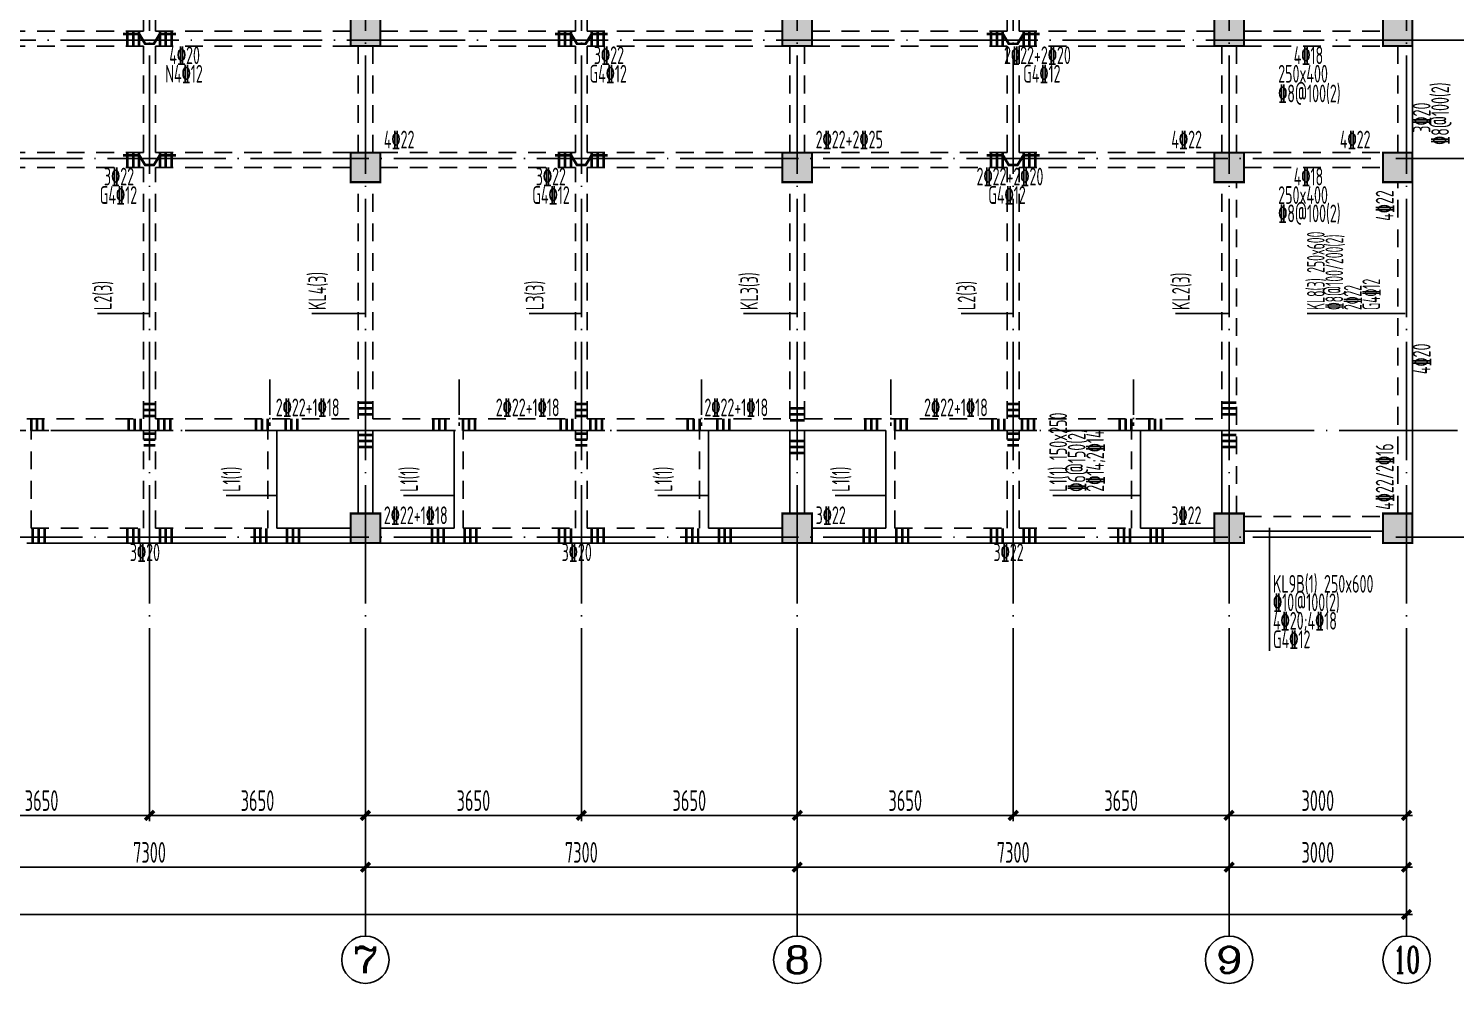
# Model space of a CAD drawing. Extents: x -472319 to -112444, y -516749 to -5704.
# Drawn here: x -172644 to -148522, y -193210 to -177071 of the extents above; entities that cross this region are included whole.
import ezdxf
from ezdxf.enums import TextEntityAlignment as Align

# ---------------------------------------------------------------- set-up
doc = ezdxf.new("R2010")
doc.units = 0
doc.header["$LTSCALE"] = 100
doc.header["$MEASUREMENT"] = 0
for name, pattern in [('3', [5, 3, -2]), ('CENTER', [2, 1.25, -0.25, 0.25, -0.25]), ('DOTE', [2.42, 2, -0.2, 0.02, -0.2])]:
    doc.linetypes.add(name, pattern=pattern)
for name, color, linetype in [('1301', 24, 'Continuous'), ('AXIS', 3, 'Continuous'), ('AXIS_TEXT', 7, 'Continuous'), ('DOTE', 1, 'CENTER'), ('S_BEAM', 4, 'Continuous'), ('S_BEAMDASH', 134, '3'), ('S_BEAMDIMLOCAL', 7, 'Continuous'), ('S_BEAMDIMLOCALVER', 7, 'Continuous'), ('S_BEAMDIMMASS', 2, 'Continuous'), ('S_BEAMDIMMASSVER', 2, 'Continuous'), ('S_CL', 2, 'Continuous'), ('S_SUBBEAMHOOP', 1, 'Continuous')]:
    doc.layers.add(name, color=color, linetype=linetype)
doc.styles.add('_TCH_AXIS', font='COMPLEX', dxfattribs={"bigfont": 'GBCBIG'})
doc.styles.add('COMPLEX', font='COMPLEX')
doc.styles.add('HZ', font='tssdeng.shx', dxfattribs={"width": 0.6, "height": 350, "bigfont": 'a.shx'})
doc.styles.get("Standard").update_dxf_attribs({"font": 'tssdeng.shx', "width": 0.6, "bigfont": 'a.shx'})
doc.dimstyles.new('DIMN', dxfattribs={"dimtxt": 350, "dimasz": 150, "dimexe": 100, "dimexo": 100, "dimgap": 75, "dimtad": 1, "dimdec": 0, "dimzin": 0, "dimdsep": 46, "dimtxsty": 'HZ', "dimblk": 'ARCHTICK', "dimcen": 0.09, "dimdle": 100, "dimclrd": 3, "dimclre": 3, "dimclrt": 7, "dimazin": 2, "dimtfac": 1, "dimtdec": 0, "dimtmove": 2, "dimatfit": 3, "dimldrblk": 'ARCHTICK', "dimfxl": 1, "dimtolj": 1, "dimtzin": 0, "dimarcsym": 0})

# ---------------------------------------------------------------- blocks, each defined once
blk = doc.blocks.new('_ArchTick')
at = {"color": 0, "linetype": 'ByBlock', "const_width": 0.4}
blk.add_lwpolyline([(-0.5, -0.5), (0.5, 0.5)], dxfattribs=at)
blk = doc.blocks.new('*D1585')
at = {"layer": 'AXIS', "color": 3, "lineweight": -2, "transparency": 16777216}
for p, q in [((-174249, -190097), (-174249, -191345)), ((-166949, -190097), (-166949, -191345)), ((-174349, -191245), (-166849, -191245))]:
    blk.add_line(p, q, dxfattribs=at)
at = {"layer": 'Defpoints', "color": 0, "transparency": 16777216}
for p in [(-174249, -189997), (-166949, -189997), (-166949, -191245)]:
    blk.add_point(p, dxfattribs=at)
at = {"layer": 'AXIS', "color": 3, "lineweight": -2, "transparency": 16777216, "xscale": 150, "yscale": 150, "zscale": 150, "rotation": 180}
blk.add_blockref('_ArchTick', (-174249, -191245), dxfattribs=at)
at = {"layer": 'AXIS', "color": 3, "lineweight": -2, "transparency": 16777216, "xscale": 150, "yscale": 150, "zscale": 150}
blk.add_blockref('_ArchTick', (-166949, -191245), dxfattribs=at)
at = {"layer": 'AXIS', "color": 7, "transparency": 16777216, "insert": (-170599, -190995), "char_height": 350, "attachment_point": 5, "style": 'HZ'}
blk.add_mtext('\\A1;7300', dxfattribs=at)
blk = doc.blocks.new('*D1586')
at = {"layer": 'AXIS', "color": 3, "lineweight": -2, "transparency": 16777216}
for p, q in [((-166949, -190097), (-166949, -191345)), ((-159649, -190097), (-159649, -191345)), ((-167049, -191245), (-159549, -191245))]:
    blk.add_line(p, q, dxfattribs=at)
at = {"layer": 'Defpoints', "color": 0, "transparency": 16777216}
for p in [(-166949, -189997), (-159649, -189997), (-159649, -191245)]:
    blk.add_point(p, dxfattribs=at)
at = {"layer": 'AXIS', "color": 3, "lineweight": -2, "transparency": 16777216, "xscale": 150, "yscale": 150, "zscale": 150, "rotation": 180}
blk.add_blockref('_ArchTick', (-166949, -191245), dxfattribs=at)
at = {"layer": 'AXIS', "color": 3, "lineweight": -2, "transparency": 16777216, "xscale": 150, "yscale": 150, "zscale": 150}
blk.add_blockref('_ArchTick', (-159649, -191245), dxfattribs=at)
at = {"layer": 'AXIS', "color": 7, "transparency": 16777216, "insert": (-163299, -190995), "char_height": 350, "attachment_point": 5, "style": 'HZ'}
blk.add_mtext('\\A1;7300', dxfattribs=at)
blk = doc.blocks.new('*D1587')
at = {"layer": 'AXIS', "color": 3, "lineweight": -2, "transparency": 16777216}
for p, q in [((-159649, -190097), (-159649, -191345)), ((-152349, -190097), (-152349, -191345)), ((-159749, -191245), (-152249, -191245))]:
    blk.add_line(p, q, dxfattribs=at)
at = {"layer": 'Defpoints', "color": 0, "transparency": 16777216}
for p in [(-159649, -189997), (-152349, -189997), (-152349, -191245)]:
    blk.add_point(p, dxfattribs=at)
at = {"layer": 'AXIS', "color": 3, "lineweight": -2, "transparency": 16777216, "xscale": 150, "yscale": 150, "zscale": 150, "rotation": 180}
blk.add_blockref('_ArchTick', (-159649, -191245), dxfattribs=at)
at = {"layer": 'AXIS', "color": 3, "lineweight": -2, "transparency": 16777216, "xscale": 150, "yscale": 150, "zscale": 150}
blk.add_blockref('_ArchTick', (-152349, -191245), dxfattribs=at)
at = {"layer": 'AXIS', "color": 7, "transparency": 16777216, "insert": (-155999, -190995), "char_height": 350, "attachment_point": 5, "style": 'HZ'}
blk.add_mtext('\\A1;7300', dxfattribs=at)
blk = doc.blocks.new('*D1588')
at = {"layer": 'AXIS', "color": 3, "lineweight": -2, "transparency": 16777216}
for p, q in [((-152349, -190097), (-152349, -191345)), ((-149349, -190097), (-149349, -191345)), ((-152449, -191245), (-149249, -191245))]:
    blk.add_line(p, q, dxfattribs=at)
at = {"layer": 'Defpoints', "color": 0, "transparency": 16777216}
for p in [(-152349, -189997), (-149349, -189997), (-149349, -191245)]:
    blk.add_point(p, dxfattribs=at)
at = {"layer": 'AXIS', "color": 3, "lineweight": -2, "transparency": 16777216, "xscale": 150, "yscale": 150, "zscale": 150, "rotation": 180}
blk.add_blockref('_ArchTick', (-152349, -191245), dxfattribs=at)
at = {"layer": 'AXIS', "color": 3, "lineweight": -2, "transparency": 16777216, "xscale": 150, "yscale": 150, "zscale": 150}
blk.add_blockref('_ArchTick', (-149349, -191245), dxfattribs=at)
at = {"layer": 'AXIS', "color": 7, "transparency": 16777216, "insert": (-150849, -190995), "char_height": 350, "attachment_point": 5, "style": 'HZ'}
blk.add_mtext('\\A1;3000', dxfattribs=at)
blk = doc.blocks.new('*D1589')
at = {"layer": 'AXIS', "color": 3, "lineweight": -2, "transparency": 16777216}
for p, q in [((-209149, -190097), (-209149, -192145)), ((-149349, -190097), (-149349, -192145)), ((-209249, -192045), (-149249, -192045))]:
    blk.add_line(p, q, dxfattribs=at)
at = {"layer": 'Defpoints', "color": 0, "transparency": 16777216}
for p in [(-209149, -189997), (-149349, -189997), (-149349, -192045)]:
    blk.add_point(p, dxfattribs=at)
at = {"layer": 'AXIS', "color": 3, "lineweight": -2, "transparency": 16777216, "xscale": 150, "yscale": 150, "zscale": 150, "rotation": 180}
blk.add_blockref('_ArchTick', (-209149, -192045), dxfattribs=at)
at = {"layer": 'AXIS', "color": 3, "lineweight": -2, "transparency": 16777216, "xscale": 150, "yscale": 150, "zscale": 150}
blk.add_blockref('_ArchTick', (-149349, -192045), dxfattribs=at)
at = {"layer": 'AXIS', "color": 7, "transparency": 16777216, "insert": (-179249, -191795), "char_height": 350, "attachment_point": 5, "style": 'HZ'}
blk.add_mtext('\\A1;59800', dxfattribs=at)
blk = doc.blocks.new('_AXISO')
blk.add_circle((0, 0), 0.5)
at = {"layer": 'AXIS_TEXT', "style": 'COMPLEX', "width": 1.041667}
blk.add_attdef('A', text='', height=0.56, dxfattribs=at).set_placement((-0.25, -0.28), (0.25, -0.28), align=Align.FIT)
blk = doc.blocks.new('*D1752')
at = {"layer": '1301', "color": 3, "lineweight": -2, "transparency": 16777216}
for p, q in [((-149349, -188787), (-149349, -190469)), ((-152349, -188887), (-152349, -190469)), ((-152449, -190369), (-149249, -190369))]:
    blk.add_line(p, q, dxfattribs=at)
at = {"layer": 'Defpoints', "color": 0, "transparency": 16777216}
for p in [(-152349, -188787), (-149349, -188687), (-149349, -190369)]:
    blk.add_point(p, dxfattribs=at)
at = {"layer": '1301', "color": 3, "lineweight": -2, "transparency": 16777216, "xscale": 150, "yscale": 150, "zscale": 150, "rotation": 180}
blk.add_blockref('_ArchTick', (-152349, -190369), dxfattribs=at)
at = {"layer": '1301', "color": 3, "lineweight": -2, "transparency": 16777216, "xscale": 150, "yscale": 150, "zscale": 150}
blk.add_blockref('_ArchTick', (-149349, -190369), dxfattribs=at)
at = {"layer": '1301', "color": 7, "transparency": 16777216, "insert": (-150849, -190119), "char_height": 350, "attachment_point": 5, "style": 'HZ'}
blk.add_mtext('\\A1;3000', dxfattribs=at)
blk = doc.blocks.new('*D1760')
at = {"layer": '1301', "color": 3, "lineweight": -2, "transparency": 16777216}
for p, q in [((-170599, -188787), (-170599, -190469)), ((-166949, -188787), (-166949, -190469)), ((-166849, -190369), (-170699, -190369))]:
    blk.add_line(p, q, dxfattribs=at)
at = {"layer": 'Defpoints', "color": 0, "transparency": 16777216}
for p in [(-170599, -188687), (-166949, -188687), (-170599, -190369)]:
    blk.add_point(p, dxfattribs=at)
at = {"layer": '1301', "color": 3, "lineweight": -2, "transparency": 16777216, "xscale": 150, "yscale": 150, "zscale": 150, "rotation": 180}
blk.add_blockref('_ArchTick', (-170599, -190369), dxfattribs=at)
at = {"layer": '1301', "color": 3, "lineweight": -2, "transparency": 16777216, "xscale": 150, "yscale": 150, "zscale": 150}
blk.add_blockref('_ArchTick', (-166949, -190369), dxfattribs=at)
at = {"layer": '1301', "color": 7, "transparency": 16777216, "insert": (-168774, -190119), "char_height": 350, "attachment_point": 5, "style": 'HZ'}
blk.add_mtext('\\A1;3650', dxfattribs=at)
blk = doc.blocks.new('*D1761')
at = {"layer": '1301', "color": 3, "lineweight": -2, "transparency": 16777216}
for p, q in [((-174249, -188787), (-174249, -190469)), ((-170599, -188787), (-170599, -190469)), ((-174349, -190369), (-170499, -190369))]:
    blk.add_line(p, q, dxfattribs=at)
at = {"layer": 'Defpoints', "color": 0, "transparency": 16777216}
for p in [(-174249, -188687), (-170599, -188687), (-170599, -190369)]:
    blk.add_point(p, dxfattribs=at)
at = {"layer": '1301', "color": 3, "lineweight": -2, "transparency": 16777216, "xscale": 150, "yscale": 150, "zscale": 150, "rotation": 180}
blk.add_blockref('_ArchTick', (-174249, -190369), dxfattribs=at)
at = {"layer": '1301', "color": 3, "lineweight": -2, "transparency": 16777216, "xscale": 150, "yscale": 150, "zscale": 150}
blk.add_blockref('_ArchTick', (-170599, -190369), dxfattribs=at)
at = {"layer": '1301', "color": 7, "transparency": 16777216, "insert": (-172424, -190119), "char_height": 350, "attachment_point": 5, "style": 'HZ'}
blk.add_mtext('\\A1;3650', dxfattribs=at)
blk = doc.blocks.new('*D1762')
at = {"layer": '1301', "color": 3, "lineweight": -2, "transparency": 16777216}
for p, q in [((-163299, -188787), (-163299, -190469)), ((-159649, -188787), (-159649, -190469)), ((-159549, -190369), (-163399, -190369))]:
    blk.add_line(p, q, dxfattribs=at)
at = {"layer": 'Defpoints', "color": 0, "transparency": 16777216}
for p in [(-163299, -188687), (-159649, -188687), (-163299, -190369)]:
    blk.add_point(p, dxfattribs=at)
at = {"layer": '1301', "color": 3, "lineweight": -2, "transparency": 16777216, "xscale": 150, "yscale": 150, "zscale": 150, "rotation": 180}
blk.add_blockref('_ArchTick', (-163299, -190369), dxfattribs=at)
at = {"layer": '1301', "color": 3, "lineweight": -2, "transparency": 16777216, "xscale": 150, "yscale": 150, "zscale": 150}
blk.add_blockref('_ArchTick', (-159649, -190369), dxfattribs=at)
at = {"layer": '1301', "color": 7, "transparency": 16777216, "insert": (-161474, -190119), "char_height": 350, "attachment_point": 5, "style": 'HZ'}
blk.add_mtext('\\A1;3650', dxfattribs=at)
blk = doc.blocks.new('*D1763')
at = {"layer": '1301', "color": 3, "lineweight": -2, "transparency": 16777216}
for p, q in [((-166949, -188787), (-166949, -190469)), ((-163299, -188787), (-163299, -190469)), ((-167049, -190369), (-163199, -190369))]:
    blk.add_line(p, q, dxfattribs=at)
at = {"layer": 'Defpoints', "color": 0, "transparency": 16777216}
for p in [(-166949, -188687), (-163299, -188687), (-163299, -190369)]:
    blk.add_point(p, dxfattribs=at)
at = {"layer": '1301', "color": 3, "lineweight": -2, "transparency": 16777216, "xscale": 150, "yscale": 150, "zscale": 150, "rotation": 180}
blk.add_blockref('_ArchTick', (-166949, -190369), dxfattribs=at)
at = {"layer": '1301', "color": 3, "lineweight": -2, "transparency": 16777216, "xscale": 150, "yscale": 150, "zscale": 150}
blk.add_blockref('_ArchTick', (-163299, -190369), dxfattribs=at)
at = {"layer": '1301', "color": 7, "transparency": 16777216, "insert": (-165124, -190119), "char_height": 350, "attachment_point": 5, "style": 'HZ'}
blk.add_mtext('\\A1;3650', dxfattribs=at)
blk = doc.blocks.new('*D1764')
at = {"layer": '1301', "color": 3, "lineweight": -2, "transparency": 16777216}
for p, q in [((-155999, -188787), (-155999, -190469)), ((-152349, -188787), (-152349, -190469)), ((-152249, -190369), (-156099, -190369))]:
    blk.add_line(p, q, dxfattribs=at)
at = {"layer": 'Defpoints', "color": 0, "transparency": 16777216}
for p in [(-155999, -188687), (-152349, -188687), (-155999, -190369)]:
    blk.add_point(p, dxfattribs=at)
at = {"layer": '1301', "color": 3, "lineweight": -2, "transparency": 16777216, "xscale": 150, "yscale": 150, "zscale": 150, "rotation": 180}
blk.add_blockref('_ArchTick', (-155999, -190369), dxfattribs=at)
at = {"layer": '1301', "color": 3, "lineweight": -2, "transparency": 16777216, "xscale": 150, "yscale": 150, "zscale": 150}
blk.add_blockref('_ArchTick', (-152349, -190369), dxfattribs=at)
at = {"layer": '1301', "color": 7, "transparency": 16777216, "insert": (-154174, -190119), "char_height": 350, "attachment_point": 5, "style": 'HZ'}
blk.add_mtext('\\A1;3650', dxfattribs=at)
blk = doc.blocks.new('*D1765')
at = {"layer": '1301', "color": 3, "lineweight": -2, "transparency": 16777216}
for p, q in [((-159649, -188787), (-159649, -190469)), ((-155999, -188787), (-155999, -190469)), ((-159749, -190369), (-155899, -190369))]:
    blk.add_line(p, q, dxfattribs=at)
at = {"layer": 'Defpoints', "color": 0, "transparency": 16777216}
for p in [(-159649, -188687), (-155999, -188687), (-155999, -190369)]:
    blk.add_point(p, dxfattribs=at)
at = {"layer": '1301', "color": 3, "lineweight": -2, "transparency": 16777216, "xscale": 150, "yscale": 150, "zscale": 150, "rotation": 180}
blk.add_blockref('_ArchTick', (-159649, -190369), dxfattribs=at)
at = {"layer": '1301', "color": 3, "lineweight": -2, "transparency": 16777216, "xscale": 150, "yscale": 150, "zscale": 150}
blk.add_blockref('_ArchTick', (-155999, -190369), dxfattribs=at)
at = {"layer": '1301', "color": 7, "transparency": 16777216, "insert": (-157824, -190119), "char_height": 350, "attachment_point": 5, "style": 'HZ'}
blk.add_mtext('\\A1;3650', dxfattribs=at)

msp = doc.modelspace()

# ---------------------------------------------------------------- hatches: boundary and pattern name
at = {"layer": 'S_CL'}
h = msp.add_hatch(dxfattribs=at)
h.set_pattern_fill('ANSI31', color=256)
h.set_pattern_definition([(45, (207120.73915, 355910.10947), (-0.088388347648, 0.088388347648), [])])
h.paths.add_polyline_path([(-149249.329, -171266.889), (-149249.329, -170766.889), (-149749.329, -170766.889), (-149749.329, -171266.889)])
h.paths.add_polyline_path([(-149249.329, -177366.89), (-149249.329, -176866.89), (-149749.329, -176866.89), (-149749.329, -177366.89)])
h.paths.add_polyline_path([(-149249.329, -179666.89), (-149249.329, -179166.89), (-149749.329, -179166.89), (-149749.329, -179666.89)])
h.paths.add_polyline_path([(-149249.329, -185766.89), (-149249.329, -185266.89), (-149749.329, -185266.89), (-149749.329, -185766.89)])
h.paths.add_polyline_path([(-152099.329, -171266.889), (-152099.329, -170766.889), (-152599.329, -170766.889), (-152599.329, -171266.889)])
h.paths.add_polyline_path([(-152099.329, -177366.89), (-152099.329, -176866.89), (-152599.329, -176866.89), (-152599.329, -177366.89)])
h.paths.add_polyline_path([(-152099.329, -179666.89), (-152099.329, -179166.89), (-152599.329, -179166.89), (-152599.329, -179666.89)])
h.paths.add_polyline_path([(-152099.329, -185766.89), (-152099.329, -185266.89), (-152599.329, -185266.89), (-152599.329, -185766.89)])
h.paths.add_polyline_path([(-159399.329, -171266.889), (-159399.329, -170766.889), (-159899.329, -170766.889), (-159899.329, -171266.889)])
h.paths.add_polyline_path([(-159399.329, -177366.89), (-159399.329, -176866.89), (-159899.329, -176866.89), (-159899.329, -177366.89)])
h.paths.add_polyline_path([(-159399.329, -179666.89), (-159399.329, -179166.89), (-159899.329, -179166.89), (-159899.329, -179666.89)])
h.paths.add_polyline_path([(-159399.329, -185766.89), (-159399.329, -185266.89), (-159899.329, -185266.89), (-159899.329, -185766.89)])
h.paths.add_polyline_path([(-166699.329, -171266.889), (-166699.329, -170766.889), (-167199.329, -170766.889), (-167199.329, -171266.889)])
h.paths.add_polyline_path([(-166699.329, -177366.89), (-166699.329, -176866.89), (-167199.329, -176866.89), (-167199.329, -177366.89)])
h.paths.add_polyline_path([(-166699.329, -179666.89), (-166699.329, -179166.89), (-167199.329, -179166.89), (-167199.329, -179666.89)])
h.paths.add_polyline_path([(-166699.329, -185766.89), (-166699.329, -185266.89), (-167199.329, -185266.89), (-167199.329, -185766.89)])
h.paths.add_polyline_path([(-173999.329, -171266.889), (-173999.329, -170766.889), (-174499.329, -170766.889), (-174499.329, -171266.889)])
h.paths.add_polyline_path([(-173999.329, -177366.89), (-173999.329, -176866.89), (-174499.329, -176866.89), (-174499.329, -177366.89)])
h.paths.add_polyline_path([(-173999.329, -179666.89), (-173999.329, -179166.89), (-174499.329, -179166.89), (-174499.329, -179666.89)])
h.paths.add_polyline_path([(-173999.329, -185766.89), (-173999.329, -185166.89), (-174499.329, -185166.89), (-174499.329, -185766.89)])
h.paths.add_polyline_path([(-176999.329, -171266.889), (-176999.329, -170766.889), (-177499.329, -170766.889), (-177499.329, -171266.889)])
h.paths.add_polyline_path([(-176999.329, -177366.89), (-176999.329, -176866.89), (-177499.329, -176866.89), (-177499.329, -177366.89)])
h.paths.add_polyline_path([(-183999.331, -171366.889), (-183999.331, -170766.889), (-184499.331, -170766.889), (-184499.331, -171366.889)])
h.paths.add_polyline_path([(-183999.331, -177366.89), (-183999.331, -176866.89), (-184499.331, -176866.89), (-184499.331, -177366.89)])
h.paths.add_polyline_path([(-183999.331, -179666.89), (-183999.331, -179166.89), (-184499.331, -179166.89), (-184499.331, -179666.89)])
h.paths.add_polyline_path([(-183999.331, -185766.89), (-183999.331, -185166.89), (-184499.331, -185166.89), (-184499.331, -185766.89)])
h.paths.add_polyline_path([(-191299.331, -171266.889), (-191299.331, -170766.889), (-191799.331, -170766.889), (-191799.331, -171266.889)])
h.paths.add_polyline_path([(-191299.331, -177366.89), (-191299.331, -176866.89), (-191799.331, -176866.89), (-191799.331, -177366.89)])
h.paths.add_polyline_path([(-191299.331, -179666.89), (-191299.331, -179166.89), (-191799.331, -179166.89), (-191799.331, -179666.89)])
h.paths.add_polyline_path([(-191299.331, -185766.89), (-191299.331, -185266.89), (-191799.331, -185266.89), (-191799.331, -185766.89)])
h.paths.add_polyline_path([(-198599.331, -171266.889), (-198599.331, -170766.889), (-199099.331, -170766.889), (-199099.331, -171266.889)])
h.paths.add_polyline_path([(-198599.331, -177366.89), (-198599.331, -176866.89), (-199099.331, -176866.89), (-199099.331, -177366.89)])
h.paths.add_polyline_path([(-198599.331, -179666.89), (-198599.331, -179166.89), (-199099.331, -179166.89), (-199099.331, -179666.89)])
h.paths.add_polyline_path([(-198599.331, -185766.89), (-198599.331, -185266.89), (-199099.331, -185266.89), (-199099.331, -185766.89)])
h.paths.add_polyline_path([(-205899.331, -171266.889), (-205899.331, -170766.889), (-206399.331, -170766.889), (-206399.331, -171266.889)])
h.paths.add_polyline_path([(-205899.331, -177366.89), (-205899.331, -176866.89), (-206399.331, -176866.89), (-206399.331, -177366.89)])
h.paths.add_polyline_path([(-205899.331, -179666.89), (-205899.331, -179166.89), (-206399.331, -179166.89), (-206399.331, -179666.89)])
h.paths.add_polyline_path([(-205899.331, -185766.89), (-205899.331, -185266.89), (-206399.331, -185266.89), (-206399.331, -185766.89)])
h.paths.add_polyline_path([(-208749.331, -171266.889), (-208749.331, -170766.889), (-209249.331, -170766.889), (-209249.331, -171266.889)])
h.paths.add_polyline_path([(-208749.331, -177366.89), (-208749.331, -176866.89), (-209249.331, -176866.89), (-209249.331, -177366.89)])
h.paths.add_polyline_path([(-208749.331, -179666.89), (-208749.331, -179166.89), (-209249.331, -179166.89), (-209249.331, -179666.89)])
h.paths.add_polyline_path([(-208749.331, -185766.89), (-208749.331, -185266.89), (-209249.331, -185266.89), (-209249.331, -185766.89)])

# ---------------------------------------------------------------- linework, layer by layer
at = {"layer": 'AXIS'}
for p, q in [((-166949.329, -189997.282), (-166949.329, -192409.578)), ((-159649.329, -189997.282), (-159649.329, -192409.578)), ((-152349.329, -189997.282), (-152349.329, -192409.578)), ((-149349.329, -189997.282), (-149349.329, -192409.578))]:
    msp.add_line(p, q, dxfattribs=at)
at = {"layer": 'DOTE', "linetype": 'DOTE', "ltscale": 10}
for p, q in [((-170599.329, -167847.242), (-170599.329, -189997.282)), ((-166949.329, -167847.242), (-166949.329, -189997.282)), ((-163299.329, -167847.242), (-163299.329, -189997.282)), ((-159649.329, -167847.242), (-159649.329, -189997.282)), ((-155999.329, -167847.242), (-155999.329, -189997.282)), ((-152349.329, -167847.242), (-152349.329, -189997.282)), ((-149349.329, -167847.242), (-149349.329, -189997.282)), ((-210823.148, -177266.89), (-147530.518, -177266.89)), ((-147530.518, -179266.89), (-210823.148, -179266.89)), ((-206149.329, -183866.892), (-147041.501, -183866.892)), ((-147530.518, -185666.89), (-210823.148, -185666.89))]:
    msp.add_line(p, q, dxfattribs=at)
at = {"layer": 'DOTE', "linetype": 'DOTE', "ltscale": 3}
for p, q in [((-168566.828, -183000.195), (-168566.828, -183784.39)), ((-165366.832, -183000.195), (-165366.832, -183784.39)), ((-161266.828, -183000.195), (-161266.828, -183784.39)), ((-158066.832, -183000.195), (-158066.832, -183784.39)), ((-153966.828, -183000.195), (-153966.828, -183784.39))]:
    msp.add_line(p, q, dxfattribs=at)
at = {"layer": 'S_BEAM'}
for p, q in [((-149249.329, -179166.89), (-149249.329, -177366.89)), ((-149249.329, -185266.89), (-149249.329, -179666.89)), ((-168449.329, -183866.891), (-167074.329, -183866.891)), ((-168449.329, -185516.89), (-168449.329, -183866.891)), ((-167074.329, -185266.89), (-167074.329, -183866.891)), ((-166824.329, -185266.89), (-166824.329, -183866.891)), ((-166824.329, -183866.891), (-165449.329, -183866.891)), ((-165449.329, -185516.89), (-165449.329, -183866.891)), ((-161149.329, -183866.891), (-159774.329, -183866.891)), ((-161149.329, -185516.89), (-161149.329, -183866.891)), ((-159774.329, -185266.89), (-159774.329, -183866.891)), ((-159524.329, -185266.89), (-159524.329, -183866.891)), ((-159524.329, -183866.891), (-158149.329, -183866.891)), ((-158149.329, -185516.89), (-158149.329, -183866.891)), ((-153849.329, -183866.891), (-152474.329, -183866.891)), ((-153849.329, -185516.89), (-153849.329, -183866.891)), ((-152474.329, -185266.89), (-152474.329, -183866.891)), ((-168449.329, -185516.89), (-167199.329, -185516.89)), ((-166699.329, -185516.89), (-165449.329, -185516.89)), ((-161149.329, -185516.89), (-159899.329, -185516.89)), ((-159399.329, -185516.89), (-158149.329, -185516.89)), ((-153849.329, -185516.89), (-152599.329, -185516.89)), ((-152099.329, -185566.89), (-149749.329, -185566.89)), ((-172674.329, -185766.89), (-170599.329, -185766.89)), ((-170599.329, -185766.89), (-168524.329, -185766.89)), ((-168524.329, -185766.89), (-167199.329, -185766.89)), ((-166699.329, -185766.89), (-165374.329, -185766.89)), ((-165374.329, -185766.89), (-163299.329, -185766.89)), ((-163299.329, -185766.89), (-161224.329, -185766.89)), ((-161224.329, -185766.89), (-159899.329, -185766.89)), ((-159399.329, -185766.89), (-158074.329, -185766.89)), ((-158074.329, -185766.89), (-155999.329, -185766.89)), ((-155999.329, -185766.89), (-153924.329, -185766.89)), ((-153924.329, -185766.89), (-152599.329, -185766.89))]:
    msp.add_line(p, q, dxfattribs=at)
at = {"layer": 'S_BEAMDASH'}
for p, q in [((-170699.329, -177116.89), (-170699.329, -172867.389)), ((-170499.329, -177116.89), (-170499.329, -172867.389)), ((-163399.329, -177116.89), (-163399.329, -172867.389)), ((-163199.329, -177116.89), (-163199.329, -172867.389)), ((-156099.329, -177116.89), (-156099.329, -172867.389)), ((-155899.329, -177116.89), (-155899.329, -172867.389)), ((-173999.329, -177116.89), (-170699.329, -177116.89)), ((-170499.329, -177116.89), (-167199.329, -177116.89)), ((-166699.329, -177116.89), (-163399.329, -177116.89)), ((-163199.329, -177116.89), (-159899.329, -177116.89)), ((-159399.329, -177116.89), (-156099.329, -177116.89)), ((-155899.329, -177116.89), (-152599.329, -177116.89)), ((-152099.329, -177116.89), (-149749.329, -177116.89)), ((-173999.329, -177366.89), (-170699.329, -177366.89)), ((-170699.329, -179166.89), (-170699.329, -177366.89)), ((-170499.329, -179166.89), (-170499.329, -177366.89)), ((-170499.329, -177366.89), (-167199.329, -177366.89)), ((-167074.329, -179166.89), (-167074.329, -177366.89)), ((-166824.329, -179166.89), (-166824.329, -177366.89)), ((-166699.329, -177366.89), (-163399.329, -177366.89)), ((-163399.329, -179166.89), (-163399.329, -177366.89)), ((-163199.329, -179166.89), (-163199.329, -177366.89)), ((-163199.329, -177366.89), (-159899.329, -177366.89)), ((-159774.329, -179166.89), (-159774.329, -177366.89)), ((-159524.329, -179166.89), (-159524.329, -177366.89)), ((-159399.329, -177366.89), (-156099.329, -177366.89)), ((-156099.329, -179166.89), (-156099.329, -177366.89)), ((-155899.329, -179166.89), (-155899.329, -177366.89)), ((-155899.329, -177366.89), (-152599.329, -177366.89)), ((-152474.329, -179166.89), (-152474.329, -177366.89)), ((-152224.329, -179166.89), (-152224.329, -177366.89)), ((-152099.329, -177366.89), (-149749.329, -177366.89)), ((-149499.329, -179166.89), (-149499.329, -177366.89)), ((-173999.329, -179166.89), (-170699.329, -179166.89)), ((-170499.329, -179166.89), (-167199.329, -179166.89)), ((-166699.329, -179166.89), (-163399.329, -179166.89)), ((-163199.329, -179166.89), (-159899.329, -179166.89)), ((-159399.329, -179166.89), (-156099.329, -179166.89)), ((-155899.329, -179166.89), (-152599.329, -179166.89)), ((-152099.329, -179166.89), (-149749.329, -179166.89)), ((-173999.329, -179416.89), (-170699.329, -179416.89)), ((-170699.329, -183666.891), (-170699.329, -179416.89)), ((-170499.329, -179416.89), (-167199.329, -179416.89)), ((-170499.329, -183666.891), (-170499.329, -179416.89)), ((-166699.329, -179416.89), (-163399.329, -179416.89)), ((-163399.329, -183666.891), (-163399.329, -179416.89)), ((-163199.329, -179416.89), (-159899.329, -179416.89)), ((-163199.329, -183666.891), (-163199.329, -179416.89)), ((-159399.329, -179416.89), (-156099.329, -179416.89)), ((-156099.329, -183666.891), (-156099.329, -179416.89)), ((-155899.329, -179416.89), (-152599.329, -179416.89)), ((-155899.329, -183666.891), (-155899.329, -179416.89)), ((-152099.329, -179416.89), (-149749.329, -179416.89)), ((-167074.329, -183666.891), (-167074.329, -179666.89)), ((-166824.329, -183666.891), (-166824.329, -179666.89)), ((-159774.329, -183666.891), (-159774.329, -179666.89)), ((-159524.329, -183666.891), (-159524.329, -179666.89)), ((-152474.329, -183666.891), (-152474.329, -179666.89)), ((-152224.329, -183766.891), (-152224.329, -179666.89)), ((-149499.329, -185266.89), (-149499.329, -179666.89)), ((-172674.329, -183666.891), (-170699.329, -183666.891)), ((-170499.329, -183666.891), (-168524.329, -183666.891)), ((-168524.329, -183666.891), (-167074.329, -183666.891)), ((-166824.329, -183666.891), (-165374.329, -183666.891)), ((-165374.329, -183666.891), (-163399.329, -183666.891)), ((-163199.329, -183666.891), (-161224.329, -183666.891)), ((-161224.329, -183666.891), (-159774.329, -183666.891)), ((-159524.329, -183666.891), (-158074.329, -183666.891)), ((-158074.329, -183666.891), (-156099.329, -183666.891)), ((-155899.329, -183666.891), (-153924.329, -183666.891)), ((-153924.329, -183666.891), (-152474.329, -183666.891)), ((-152224.329, -185266.89), (-152224.329, -183766.891)), ((-172599.329, -183866.891), (-170699.329, -183866.891)), ((-172599.329, -185516.89), (-172599.329, -183866.891)), ((-170699.329, -185516.89), (-170699.329, -183866.891)), ((-170499.329, -185516.89), (-170499.329, -183866.891)), ((-170499.329, -183866.891), (-168599.329, -183866.891)), ((-168599.329, -185516.89), (-168599.329, -183866.891)), ((-165299.329, -183866.891), (-163399.329, -183866.891)), ((-165299.329, -185516.89), (-165299.329, -183866.891)), ((-163399.329, -185516.89), (-163399.329, -183866.891)), ((-163199.329, -185516.89), (-163199.329, -183866.891)), ((-163199.329, -183866.891), (-161299.329, -183866.891)), ((-161299.329, -185516.89), (-161299.329, -183866.891)), ((-157999.329, -183866.891), (-156099.329, -183866.891)), ((-157999.329, -185516.89), (-157999.329, -183866.891)), ((-156099.329, -185516.89), (-156099.329, -183866.891)), ((-155899.329, -185516.89), (-155899.329, -183866.891)), ((-155899.329, -183866.891), (-153999.329, -183866.891)), ((-153999.329, -185516.89), (-153999.329, -183866.891)), ((-152099.329, -185316.89), (-149749.329, -185316.89)), ((-172599.329, -185516.89), (-170699.329, -185516.89)), ((-170499.329, -185516.89), (-168599.329, -185516.89)), ((-165299.329, -185516.89), (-163399.329, -185516.89)), ((-163199.329, -185516.89), (-161299.329, -185516.89)), ((-157999.329, -185516.89), (-156099.329, -185516.89)), ((-155899.329, -185516.89), (-153999.329, -185516.89))]:
    msp.add_line(p, q, dxfattribs=at)
at = {"layer": 'S_BEAMDIMMASS'}
msp.add_line((-151668.331, -185507.391), (-151668.331, -187589.391), dxfattribs=at)
at = {"layer": 'S_BEAMDIMMASSVER'}
for p, q in [((-170599.329, -181888.391), (-171480.579, -181888.391)), ((-166949.329, -181888.391), (-167855.579, -181888.391)), ((-163299.329, -181888.391), (-164180.579, -181888.391)), ((-159649.329, -181888.391), (-160555.579, -181888.391)), ((-155999.329, -181888.391), (-156880.579, -181888.391)), ((-152349.329, -181888.391), (-153255.579, -181888.391)), ((-149374.329, -181888.391), (-151030, -181888.391)), ((-168449.329, -184960.391), (-169305.579, -184960.391)), ((-165449.329, -184960.391), (-166305.579, -184960.391)), ((-161149.329, -184960.391), (-162005.579, -184960.391)), ((-158149.329, -184960.391), (-159005.579, -184960.391)), ((-153849.329, -184960.391), (-155330.579, -184960.391))]:
    msp.add_line(p, q, dxfattribs=at)
at = {"layer": 'S_CL', "const_width": 35}
for points in [[(-166699.329, -177366.89), (-166699.329, -176866.89), (-167199.329, -176866.89), (-167199.329, -177366.89)], [(-159399.329, -177366.89), (-159399.329, -176866.89), (-159899.329, -176866.89), (-159899.329, -177366.89)], [(-152099.329, -177366.89), (-152099.329, -176866.89), (-152599.329, -176866.89), (-152599.329, -177366.89)], [(-149249.329, -177366.89), (-149249.329, -176866.89), (-149749.329, -176866.89), (-149749.329, -177366.89)], [(-166699.329, -179666.89), (-166699.329, -179166.89), (-167199.329, -179166.89), (-167199.329, -179666.89)], [(-159399.329, -179666.89), (-159399.329, -179166.89), (-159899.329, -179166.89), (-159899.329, -179666.89)], [(-152099.329, -179666.89), (-152099.329, -179166.89), (-152599.329, -179166.89), (-152599.329, -179666.89)], [(-149249.329, -179666.89), (-149249.329, -179166.89), (-149749.329, -179166.89), (-149749.329, -179666.89)], [(-166699.329, -185766.89), (-166699.329, -185266.89), (-167199.329, -185266.89), (-167199.329, -185766.89)], [(-159399.329, -185766.89), (-159399.329, -185266.89), (-159899.329, -185266.89), (-159899.329, -185766.89)], [(-152099.329, -185766.89), (-152099.329, -185266.89), (-152599.329, -185266.89), (-152599.329, -185766.89)], [(-149249.329, -185766.89), (-149249.329, -185266.89), (-149749.329, -185266.89), (-149749.329, -185766.89)]]:
    msp.add_lwpolyline(points, close=True, dxfattribs=at)
at = {"layer": 'S_SUBBEAMHOOP', "const_width": 44.9}
for points in [[(-171045, -177161.5), (-170774.331, -177161.5), (-170672.5, -177329), (-170526.158, -177329), (-170424.327, -177161.5), (-170153.658, -177161.5)], [(-170974.329, -177116.891), (-170974.329, -177366.891)], [(-170874.329, -177116.891), (-170874.329, -177366.891)], [(-170774.329, -177116.891), (-170774.329, -177366.891)], [(-170424.329, -177116.891), (-170424.329, -177366.891)], [(-170324.329, -177116.891), (-170324.329, -177366.891)], [(-170224.329, -177116.891), (-170224.329, -177366.891)], [(-163745, -177161.5), (-163474.331, -177161.5), (-163372.5, -177329), (-163226.158, -177329), (-163124.327, -177161.5), (-162853.658, -177161.5)], [(-163674.329, -177116.891), (-163674.329, -177366.891)], [(-163574.329, -177116.891), (-163574.329, -177366.891)], [(-163474.329, -177116.891), (-163474.329, -177366.891)], [(-163124.329, -177116.891), (-163124.329, -177366.891)], [(-163024.329, -177116.891), (-163024.329, -177366.891)], [(-162924.329, -177116.891), (-162924.329, -177366.891)], [(-156445, -177161.5), (-156174.331, -177161.5), (-156072.5, -177329), (-155926.158, -177329), (-155824.327, -177161.5), (-155553.658, -177161.5)], [(-156374.329, -177116.891), (-156374.329, -177366.891)], [(-156274.329, -177116.891), (-156274.329, -177366.891)], [(-156174.329, -177116.891), (-156174.329, -177366.891)], [(-155824.329, -177116.891), (-155824.329, -177366.891)], [(-155724.329, -177116.891), (-155724.329, -177366.891)], [(-155624.329, -177116.891), (-155624.329, -177366.891)], [(-171045, -179211), (-170774.331, -179211), (-170672.5, -179378.5), (-170526.158, -179378.5), (-170424.327, -179211), (-170153.658, -179211)], [(-170974.329, -179166.891), (-170974.329, -179416.891)], [(-170874.329, -179166.891), (-170874.329, -179416.891)], [(-170774.329, -179166.891), (-170774.329, -179416.891)], [(-170424.329, -179166.891), (-170424.329, -179416.891)], [(-170324.329, -179166.891), (-170324.329, -179416.891)], [(-170224.329, -179166.891), (-170224.329, -179416.891)], [(-163745, -179211), (-163474.331, -179211), (-163372.5, -179378.5), (-163226.158, -179378.5), (-163124.327, -179211), (-162853.658, -179211)], [(-163674.329, -179166.891), (-163674.329, -179416.891)], [(-163574.329, -179166.891), (-163574.329, -179416.891)], [(-163474.329, -179166.891), (-163474.329, -179416.891)], [(-163124.329, -179166.891), (-163124.329, -179416.891)], [(-163024.329, -179166.891), (-163024.329, -179416.891)], [(-162924.329, -179166.891), (-162924.329, -179416.891)], [(-156445, -179211), (-156174.331, -179211), (-156072.5, -179378.5), (-155926.158, -179378.5), (-155824.327, -179211), (-155553.658, -179211)], [(-156374.329, -179166.891), (-156374.329, -179416.891)], [(-156274.329, -179166.891), (-156274.329, -179416.891)], [(-156174.329, -179166.891), (-156174.329, -179416.891)], [(-155824.329, -179166.891), (-155824.329, -179416.891)], [(-155724.329, -179166.891), (-155724.329, -179416.891)], [(-155624.329, -179166.891), (-155624.329, -179416.891)], [(-170699.329, -183416.891), (-170499.329, -183416.891)], [(-170699.329, -183516.891), (-170499.329, -183516.891)], [(-167074.329, -183391.891), (-166824.329, -183391.891)], [(-167074.329, -183491.891), (-166824.329, -183491.891)], [(-163399.329, -183416.891), (-163199.329, -183416.891)], [(-163399.329, -183516.891), (-163199.329, -183516.891)], [(-159774.329, -183491.891), (-159524.329, -183491.891)], [(-156099.329, -183416.891), (-155899.329, -183416.891)], [(-156099.329, -183516.891), (-155899.329, -183516.891)], [(-152474.329, -183391.891), (-152224.329, -183391.891)], [(-152474.329, -183491.891), (-152224.329, -183491.891)], [(-172599.329, -183666.891), (-172599.329, -183866.891)], [(-172499.329, -183666.891), (-172499.329, -183866.891)], [(-172399.329, -183666.891), (-172399.329, -183866.891)], [(-170949.329, -183666.891), (-170949.329, -183866.891)], [(-170849.329, -183666.891), (-170849.329, -183866.891)], [(-170749.329, -183666.891), (-170749.329, -183866.891)], [(-170699.329, -183616.891), (-170499.329, -183616.891)], [(-170449.329, -183666.891), (-170449.329, -183866.891)], [(-170349.329, -183666.891), (-170349.329, -183866.891)], [(-170249.329, -183666.891), (-170249.329, -183866.891)], [(-168799.329, -183666.891), (-168799.329, -183866.891)], [(-168699.329, -183666.891), (-168699.329, -183866.891)], [(-168599.329, -183666.891), (-168599.329, -183866.891)], [(-168299.329, -183666.891), (-168299.329, -183866.891)], [(-168199.329, -183666.891), (-168199.329, -183866.891)], [(-168099.329, -183666.891), (-168099.329, -183866.891)], [(-167074.329, -183591.891), (-166824.329, -183591.891)], [(-165799.329, -183666.891), (-165799.329, -183866.891)], [(-165699.329, -183666.891), (-165699.329, -183866.891)], [(-165599.329, -183666.891), (-165599.329, -183866.891)], [(-165299.329, -183666.891), (-165299.329, -183866.891)], [(-165199.329, -183666.891), (-165199.329, -183866.891)], [(-165099.329, -183666.891), (-165099.329, -183866.891)], [(-163649.329, -183666.891), (-163649.329, -183866.891)], [(-163549.329, -183666.891), (-163549.329, -183866.891)], [(-163449.329, -183666.891), (-163449.329, -183866.891)], [(-163399.329, -183616.891), (-163199.329, -183616.891)], [(-163149.329, -183666.891), (-163149.329, -183866.891)], [(-163049.329, -183666.891), (-163049.329, -183866.891)], [(-162949.329, -183666.891), (-162949.329, -183866.891)], [(-161499.329, -183666.891), (-161499.329, -183866.891)], [(-161399.329, -183666.891), (-161399.329, -183866.891)], [(-161299.329, -183666.891), (-161299.329, -183866.891)], [(-160999.329, -183666.891), (-160999.329, -183866.891)], [(-160899.329, -183666.891), (-160899.329, -183866.891)], [(-160799.329, -183666.891), (-160799.329, -183866.891)], [(-159774.329, -183591.891), (-159524.329, -183591.891)], [(-159774.329, -183691.891), (-159524.329, -183691.891)], [(-158499.329, -183666.891), (-158499.329, -183866.891)], [(-158399.329, -183666.891), (-158399.329, -183866.891)], [(-158299.329, -183666.891), (-158299.329, -183866.891)], [(-157999.329, -183666.891), (-157999.329, -183866.891)], [(-157899.329, -183666.891), (-157899.329, -183866.891)], [(-157799.329, -183666.891), (-157799.329, -183866.891)], [(-156349.329, -183666.891), (-156349.329, -183866.891)], [(-156249.329, -183666.891), (-156249.329, -183866.891)], [(-156149.329, -183666.891), (-156149.329, -183866.891)], [(-156099.329, -183616.891), (-155899.329, -183616.891)], [(-155849.329, -183666.891), (-155849.329, -183866.891)], [(-155749.329, -183666.891), (-155749.329, -183866.891)], [(-155649.329, -183666.891), (-155649.329, -183866.891)], [(-154199.329, -183666.891), (-154199.329, -183866.891)], [(-154099.329, -183666.891), (-154099.329, -183866.891)], [(-153999.329, -183666.891), (-153999.329, -183866.891)], [(-153699.329, -183666.891), (-153699.329, -183866.891)], [(-153599.329, -183666.891), (-153599.329, -183866.891)], [(-153499.329, -183666.891), (-153499.329, -183866.891)], [(-152474.329, -183591.891), (-152224.329, -183591.891)], [(-170699.329, -183916.891), (-170499.329, -183916.891)], [(-170699.329, -184016.891), (-170499.329, -184016.891)], [(-167074.329, -183941.891), (-166824.329, -183941.891)], [(-167074.329, -184041.891), (-166824.329, -184041.891)], [(-163399.329, -183916.891), (-163199.329, -183916.891)], [(-163399.329, -184016.891), (-163199.329, -184016.891)], [(-159774.329, -184041.891), (-159524.329, -184041.891)], [(-156099.329, -183916.891), (-155899.329, -183916.891)], [(-156099.329, -184016.891), (-155899.329, -184016.891)], [(-152474.329, -183941.891), (-152224.329, -183941.891)], [(-152474.329, -184041.891), (-152224.329, -184041.891)], [(-170699.329, -184116.891), (-170499.329, -184116.891)], [(-167074.329, -184141.891), (-166824.329, -184141.891)], [(-163399.329, -184116.891), (-163199.329, -184116.891)], [(-159774.329, -184141.891), (-159524.329, -184141.891)], [(-159774.329, -184241.891), (-159524.329, -184241.891)], [(-156099.329, -184116.891), (-155899.329, -184116.891)], [(-152474.329, -184141.891), (-152224.329, -184141.891)], [(-172574.329, -185516.891), (-172574.329, -185766.891)], [(-172474.329, -185516.891), (-172474.329, -185766.891)], [(-172374.329, -185516.891), (-172374.329, -185766.891)], [(-170974.329, -185516.891), (-170974.329, -185766.891)], [(-170874.329, -185516.891), (-170874.329, -185766.891)], [(-170774.329, -185516.891), (-170774.329, -185766.891)], [(-170424.329, -185516.891), (-170424.329, -185766.891)], [(-170324.329, -185516.891), (-170324.329, -185766.891)], [(-170224.329, -185516.891), (-170224.329, -185766.891)], [(-168824.329, -185516.891), (-168824.329, -185766.891)], [(-168724.329, -185516.891), (-168724.329, -185766.891)], [(-168624.329, -185516.891), (-168624.329, -185766.891)], [(-168274.329, -185516.891), (-168274.329, -185766.891)], [(-168174.329, -185516.891), (-168174.329, -185766.891)], [(-168074.329, -185516.891), (-168074.329, -185766.891)], [(-165824.329, -185516.891), (-165824.329, -185766.891)], [(-165724.329, -185516.891), (-165724.329, -185766.891)], [(-165624.329, -185516.891), (-165624.329, -185766.891)], [(-165274.329, -185516.891), (-165274.329, -185766.891)], [(-165174.329, -185516.891), (-165174.329, -185766.891)], [(-165074.329, -185516.891), (-165074.329, -185766.891)], [(-163674.329, -185516.891), (-163674.329, -185766.891)], [(-163574.329, -185516.891), (-163574.329, -185766.891)], [(-163474.329, -185516.891), (-163474.329, -185766.891)], [(-163124.329, -185516.891), (-163124.329, -185766.891)], [(-163024.329, -185516.891), (-163024.329, -185766.891)], [(-162924.329, -185516.891), (-162924.329, -185766.891)], [(-161524.329, -185516.891), (-161524.329, -185766.891)], [(-161424.329, -185516.891), (-161424.329, -185766.891)], [(-161324.329, -185516.891), (-161324.329, -185766.891)], [(-160974.329, -185516.891), (-160974.329, -185766.891)], [(-160874.329, -185516.891), (-160874.329, -185766.891)], [(-160774.329, -185516.891), (-160774.329, -185766.891)], [(-158524.329, -185516.891), (-158524.329, -185766.891)], [(-158424.329, -185516.891), (-158424.329, -185766.891)], [(-158324.329, -185516.891), (-158324.329, -185766.891)], [(-157974.329, -185516.891), (-157974.329, -185766.891)], [(-157874.329, -185516.891), (-157874.329, -185766.891)], [(-157774.329, -185516.891), (-157774.329, -185766.891)], [(-156374.329, -185516.891), (-156374.329, -185766.891)], [(-156274.329, -185516.891), (-156274.329, -185766.891)], [(-156174.329, -185516.891), (-156174.329, -185766.891)], [(-155824.329, -185516.891), (-155824.329, -185766.891)], [(-155724.329, -185516.891), (-155724.329, -185766.891)], [(-155624.329, -185516.891), (-155624.329, -185766.891)], [(-154224.329, -185516.891), (-154224.329, -185766.891)], [(-154124.329, -185516.891), (-154124.329, -185766.891)], [(-154024.329, -185516.891), (-154024.329, -185766.891)], [(-153674.329, -185516.891), (-153674.329, -185766.891)], [(-153574.329, -185516.891), (-153574.329, -185766.891)], [(-153474.329, -185516.891), (-153474.329, -185766.891)]]:
    msp.add_lwpolyline(points, dxfattribs=at)

# ---------------------------------------------------------------- block references
at = {"layer": 'AXIS'}
ref = msp.add_blockref('_AXISO', (-166949.329, -192809.578), dxfattribs=dict(at, xscale=800, yscale=800, zscale=800))
ref.add_attrib('A', '7', dxfattribs={"layer": 'AXIS_TEXT', "height": 452.548, "style": '_TCH_AXIS', "width": 1.5}).set_placement((-167175.603, -193035.852), (-166723.055, -193035.852), align=Align.FIT)
ref = msp.add_blockref('_AXISO', (-159649.329, -192809.578), dxfattribs=dict(at, xscale=800, yscale=800, zscale=800))
ref.add_attrib('A', '8', dxfattribs={"layer": 'AXIS_TEXT', "height": 452.548, "style": '_TCH_AXIS', "width": 1.5}).set_placement((-159875.603, -193035.852), (-159423.055, -193035.852), align=Align.FIT)
ref = msp.add_blockref('_AXISO', (-152349.329, -192809.578), dxfattribs=dict(at, xscale=800, yscale=800, zscale=800))
ref.add_attrib('A', '9', dxfattribs={"layer": 'AXIS_TEXT', "height": 452.548, "style": '_TCH_AXIS', "width": 1.5}).set_placement((-152575.603, -193035.852), (-152123.055, -193035.852), align=Align.FIT)
ref = msp.add_blockref('_AXISO', (-149349.329, -192809.578), dxfattribs=dict(at, xscale=800, yscale=800, zscale=800))
ref.add_attrib('A', '10', dxfattribs={"layer": 'AXIS_TEXT', "height": 452.5483, "style": '_TCH_AXIS', "width": 0.724138}).set_placement((-149575.603, -193035.852), (-149123.055, -193035.852), align=Align.FIT)

# ---------------------------------------------------------------- texts
at = {"layer": 'S_BEAMDIMLOCAL', "width": 0.6}
for s, p in [('4\x8420', (-170264.829, -177671.891)), ('3\x8422', (-163087.329, -177671.891)), ('2%%13222+2%%13220', (-156153.5, -177671.891)), ('N4\x8412', (-170332.829, -177984.391)), ('G4\x8412', (-163161.329, -177984.391)), ('G4\x8412', (-155830.329, -177984.391)), ('250x400', (-151519.329, -177984.391)), ('\x848@100(2)', (-151519.329, -178317.391)), ('4%%13222', (-166638.079, -179096.891)), ('2%%13222+2%%13225', (-159338.079, -179096.891)), ('4\x8422', (-153325.579, -179096.891)), ('4\x8422', (-150475.579, -179096.891)), ('3%%13222', (-171369.329, -179721.891)), ('3%%13222', (-164069.329, -179721.891)), ('2%%13222+2%%13220', (-156618.329, -179721.891)), ('4%%13218', (-151256.829, -179721.891)), ('G4\x8412', (-171440.329, -180034.391)), ('G4\x8412', (-164127.829, -180034.391)), ('G4\x8412', (-156419.329, -180034.391)), ('250x400', (-151519.329, -180034.391)), ('\x848@100(2)', (-151519.329, -180344.391)), ('2\x8422+1\x8418', (-168465.579, -183623.891)), ('2\x8422+1\x8418', (-164746.25, -183623.891)), ('2\x8422+1\x8418', (-161219.079, -183623.891)), ('2\x8422+1\x8418', (-157506.079, -183623.891)), ('2\x8422+1\x8418', (-166638.079, -185446.891)), ('3\x8422', (-159338.079, -185446.891)), ('3\x8422', (-153325.579, -185446.891)), ('3\x8420', (-170931.829, -186071.891)), ('3\x8420', (-163631.829, -186071.891)), ('3\x8422', (-156331.829, -186071.891))]:
    msp.add_text(s, height=300, dxfattribs=at).set_placement(p)
at = {"layer": 'S_BEAMDIMLOCAL', "color": 4, "width": 0.6}
msp.add_text('4%%13218', height=300, dxfattribs=at).set_placement((-151256.829, -177671.891))
at = {"layer": 'S_BEAMDIMLOCALVER', "width": 0.6}
for s, p in [('\x848@100(2)', (-148631.829, -179036.891)), ('3\x8420', (-148944.329, -178831.391)), ('4\x8422', (-149569.329, -180321.641)), ('4%%13220', (-148944.329, -182912.391)), ('4%%13222/2%%13216', (-149569.329, -185205.641))]:
    msp.add_text(s, height=300, rotation=90, dxfattribs=at).set_placement(p)
at = {"layer": 'S_BEAMDIMMASS', "width": 0.6}
for s, p in [('KL9B(1) 250x600', (-151607.081, -186605.641)), ('%%13210@100(2)', (-151607.081, -186918.141)), ('4%%13220;4%%13218', (-151607.081, -187230.641)), ('G4\x8412', (-151607.081, -187543.141))]:
    msp.add_text(s, height=300, dxfattribs=at).set_placement(p)
at = {"layer": 'S_BEAMDIMMASSVER'}
for s, width, p in [('KL8(3) 250x600', 0.5, (-150733.079, -181827.141)), ('\x848@100/200(2)', 0.5, (-150420.579, -181827.141)), ('L2(3)', 0.6, (-171238.079, -181827.141)), ('KL4(3)', 0.6, (-167613.079, -181827.141)), ('L3(3)', 0.6, (-163938.079, -181827.141)), ('KL3(3)', 0.6, (-160313.079, -181827.141)), ('L2(3)', 0.6, (-156638.079, -181827.141)), ('KL2(3)', 0.6, (-153013.079, -181827.141)), ('G4\x8412', 0.5, (-149795.579, -181827.141)), ('2\x8422', 0.5, (-150108.079, -181827.141)), ('L1(1) 150x250', 0.6, (-155088.079, -184899.141)), ('\x846@150(2)', 0.6, (-154775.579, -184899.141)), ('2\x8414;2\x8414', 0.6, (-154463.079, -184899.141)), ('L1(1)', 0.6, (-169063.079, -184899.141)), ('L1(1)', 0.6, (-166063.079, -184899.141)), ('L1(1)', 0.6, (-161763.079, -184899.141)), ('L1(1)', 0.6, (-158763.079, -184899.141))]:
    msp.add_text(s, height=300, rotation=90, dxfattribs=dict(at, width=width)).set_placement(p)

# ---------------------------------------------------------------- dimensions: what is measured, and where the dimension line sits
at = {"layer": '1301', "color": 7}
for base, p1, p2, picture, middle in [((-170599.329, -190368.781), (-174249.329, -188686.539), (-170599.329, -188686.539), '*D1761', (-172424.329, -190118.781)), ((-163299.329, -190368.781), (-166949.329, -188686.539), (-163299.329, -188686.539), '*D1763', (-165124.329, -190118.781)), ((-155999.329, -190368.781), (-159649.329, -188686.539), (-155999.329, -188686.539), '*D1765', (-157824.329, -190118.781))]:
    dim = msp.add_linear_dim(base=base, p1=p1, p2=p2, angle=180, dimstyle='DIMN', override={"dimfxl": 100}, dxfattribs=at)
    dim.commit()
    dim.dimension.update_dxf_attribs({"geometry": picture, "text_midpoint": middle})
for base, p1, p2, picture, middle in [((-170599.329, -190368.781), (-166949.329, -188686.539), (-170599.329, -188686.539), '*D1760', (-168774.329, -190118.781)), ((-163299.329, -190368.781), (-159649.329, -188686.539), (-163299.329, -188686.539), '*D1762', (-161474.329, -190118.781)), ((-155999.329, -190368.781), (-152349.329, -188686.539), (-155999.329, -188686.539), '*D1764', (-154174.329, -190118.781)), ((-149349.329, -190368.781), (-152349.329, -188786.539), (-149349.329, -188686.539), '*D1752', (-150849.329, -190118.781))]:
    dim = msp.add_linear_dim(base=base, p1=p1, p2=p2, dimstyle='DIMN', override={"dimfxl": 100}, dxfattribs=at)
    dim.commit()
    dim.dimension.update_dxf_attribs({"geometry": picture, "text_midpoint": middle})
at = {"layer": 'AXIS'}
for p1, p2, distance, picture, middle in [((-209149.329, -189997.282), (-149349.329, -189997.282), -2048, '*D1589', (-179249.329, -191795.282)), ((-174249.329, -189997.282), (-166949.329, -189997.282), -1248, '*D1585', (-170599.329, -190995.282)), ((-166949.329, -189997.282), (-159649.329, -189997.282), -1248, '*D1586', (-163299.329, -190995.282)), ((-159649.329, -189997.282), (-152349.329, -189997.282), -1248, '*D1587', (-155999.329, -190995.282)), ((-152349.329, -189997.282), (-149349.329, -189997.282), -1248, '*D1588', (-150849.329, -190995.282))]:
    dim = msp.add_aligned_dim(p1=p1, p2=p2, distance=distance, dimstyle='DIMN', dxfattribs=at)
    dim.commit()
    dim.dimension.update_dxf_attribs({"geometry": picture, "text_midpoint": middle})

doc.saveas('drawing.dxf')
